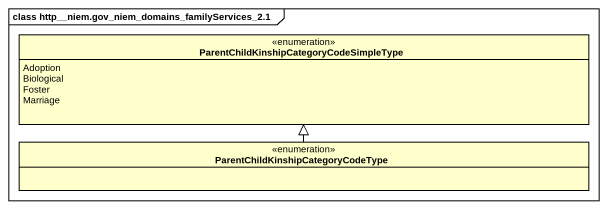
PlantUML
@startuml
mainframe class http__niem.gov_niem_domains_familyServices_2.1
hide circle
hide empty members
enum "ParentChildKinshipCategoryCodeSimpleType" as ParentChildKinshipCategoryCo {
  Adoption
  Biological
  Foster
  Marriage
}
enum "ParentChildKinshipCategoryCodeType" as ParentChildKinshipCategoryCo_2
ParentChildKinshipCategoryCo_2 -up-|> ParentChildKinshipCategoryCo
@enduml
